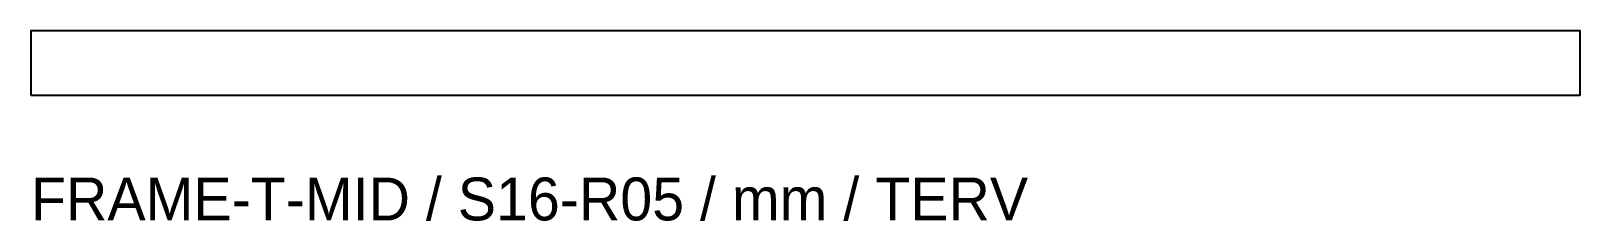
# Model space of a CAD drawing. Header units: millimetres. Extents: x 0 to 434, y -35 to 18.
import ezdxf

# ---------------------------------------------------------------- set-up
doc = ezdxf.new("R2010")
doc.units = ezdxf.units.MM

msp = doc.modelspace()

# ---------------------------------------------------------------- linework, layer by layer
msp.add_lwpolyline([(0, 0), (433.5, 0), (433.5, 18), (0, 18)], close=True)

# ---------------------------------------------------------------- texts
msp.add_text('FRAME-T-MID / S16-R05 / mm / TERV', height=12).set_placement((0, -35))

doc.saveas('drawing.dxf')
